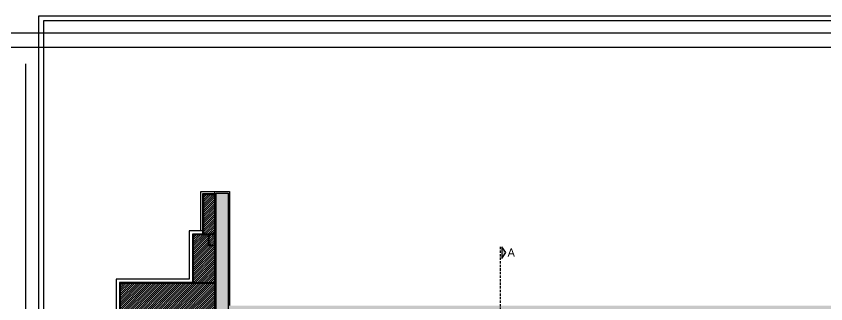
# Model space of a CAD drawing. Header units: millimetres. Extents: x 106699 to 122058, y 158555 to 162844.
# Drawn here: x 111888 to 113585, y 160679 to 161282 of the extents above; entities that cross this region are included whole.
import ezdxf
from ezdxf.enums import TextEntityAlignment as Align

# ---------------------------------------------------------------- set-up
doc = ezdxf.new("R2010")
doc.units = ezdxf.units.MM
doc.linetypes.add('HIDDEN', pattern=[0.375, 0.25, -0.125])
for name, color, linetype in [('0-HSL-WLL', 253, 'Continuous'), ('300_Z4_FCD_F03$0$4-FNS-SWF', 13, 'Continuous'), ('300_Z4_STR_F03$0$2-SPS-RCN', 2, 'Continuous'), ('layout-BE', 16, 'Continuous')]:
    doc.layers.add(name, color=color, linetype=linetype)
doc.layers.add('300_Z4_STR_F03$0$AUDIT_D_220920114151-103', color=251, linetype='Continuous', lineweight=5)
doc.layers.add('area', color=200, linetype='Continuous', plot=False)
doc.styles.add('TAKSİM', font='GOTHIC.TTF', dxfattribs={"height": 20})

# ---------------------------------------------------------------- blocks, each defined once
blk = doc.blocks.new('Layout1')
at = {"layer": 'area'}
for points in [[(0, 1485), (0, 0), (2100, 0), (2100, 1485)], [(25.5, 1459.5), (25.5, 25.5), (2074.5, 25.5), (2074.5, 1459.5)]]:
    blk.add_lwpolyline(points, close=True, dxfattribs=at)
at = {"layer": 'layout-BE'}
blk.add_line((2100, 1485), (0, 1485), dxfattribs=at)
blk.add_lwpolyline([(233.5, 1430), (233.5, 55)], dxfattribs=at)
blk = doc.blocks.new('facade_2')
at = {"layer": '300_Z4_FCD_F03$0$4-FNS-SWF'}
h = blk.add_hatch(dxfattribs=at)
h.set_pattern_fill('ANSI31', color=256, angle=-90)
h.set_pattern_definition([(315, (-72437.2916, 285221.7045), (2.24506403, 2.24506403), [])])
h.paths.add_polyline_path([(103807.4, 177906.7), (103807.4, 177921.9), (103775.7, 177921.9), (103775.7, 177906.7)])
h.paths.add_polyline_path([(103905.2, 177906.7), (103905.2, 177941.9), (103808.9, 177941.9), (103808.9, 177906.7)])
h.paths.add_polyline_path([(104019.7, 177906.7), (104019.7, 177916.9), (104019.7, 177951.9), (103906.7, 177951.9), (103906.7, 177950.9), (103906.7, 177906.7)])
h.paths.add_polyline_path([(104053.7, 177906.7), (104053.7, 177921.9), (104021.2, 177921.9), (104021.2, 177906.7)])
h.paths.add_polyline_path([(104713.9, 177906.7), (104713.9, 177951.9), (104595.4, 177951.9), (104595.4, 177913.9), (104595.4, 177906.7)])
h.paths.add_polyline_path([(104919.4, 177906.7), (104919.4, 178105.4), (104715.4, 178105.4), (104715.4, 177952.9), (104715.4, 177906.7)])
h.paths.add_polyline_path([(104997.7, 177906.7), (104997.7, 177919.9), (105021.2, 177919.9), (105021.2, 177951.9), (104920.9, 177951.9), (104920.9, 177906.7)])
h.paths.add_polyline_path([(105105.7, 177906.7), (105105.7, 177929.9), (105022.7, 177929.9), (105022.7, 177906.7)])
h.paths.add_polyline_path([(105021.2, 177906.7), (105021.2, 177918.4), (104999.2, 177918.4), (104999.2, 177906.7)], flags=17)
h.paths.add_polyline_path([(104593.9, 177906.7), (104593.9, 177920.4), (104560.9, 177920.4), (104560.9, 177906.7)])
h.paths.add_polyline_path([(104342.7, 176233.7), (104342.7, 176258.7), (104201.9, 176258.7), (104201.9, 176233.7)])
h.paths.add_polyline_path([(104337.2, 176219.9), (104337.2, 176230.7), (104306.2, 176230.7), (104306.2, 176219.9)])
for p, q in [((104927.9, 178113.9), (104707.1, 178113.9)), ((104927.9, 177960.4), (104927.9, 178113.9)), ((104920.9, 178106.9), (104713.9, 178106.9)), ((104919.4, 178105.4), (104715.4, 178105.4)), ((104919.4, 178105.4), (104919.4, 177905.9)), ((104920.9, 177953.4), (104920.9, 178106.9)), ((105029.7, 177960.4), (104927.9, 177960.4)), ((105029.7, 177931.9), (105029.7, 177960.4)), ((105022.7, 177953.4), (104919.4, 177953.4)), ((105021.2, 177951.9), (104920.9, 177951.9)), ((104920.9, 177951.9), (104920.9, 177905.9)), ((105021.2, 177919.9), (105021.2, 177951.9)), ((105022.7, 177906.4), (105022.7, 177953.4)), ((105022.7, 177931.9), (105107.7, 177931.9)), ((105022.7, 177929.9), (105105.7, 177929.9)), ((105029.7, 177935.9), (105111.7, 177935.9)), ((105105.7, 177929.9), (105105.7, 177906.4)), ((105107.7, 177931.9), (105107.7, 177906.4)), ((105111.7, 177935.9), (105111.7, 177906.4)), ((104997.7, 177906.4), (104997.7, 177919.9)), ((104997.7, 177919.9), (105022.7, 177919.9)), ((104999.2, 177918.4), (105021.2, 177918.4)), ((104999.2, 177906.4), (104999.2, 177918.4)), ((105021.2, 177906.4), (105021.2, 177918.4))]:
    blk.add_line(p, q, dxfattribs=at)

msp = doc.modelspace()

# ---------------------------------------------------------------- hatches: boundary and pattern name
at = {"layer": '0-HSL-WLL', "true_color": 0x7a7a7a}
h = msp.add_hatch(color=8, dxfattribs=at)
h.dxf.hatch_style = 1
h.paths.add_polyline_path([(112332.37, 160910.9), (112307.37, 160910.9), (112307.37, 160654.78), (112332.36, 160654.78), (112332.36, 160674.78), (112332.36, 160674.78), (112332.36, 160654.78), (113585.75, 160654.78), (113585.75, 160127.9), (113949.1, 160127.9), (113949.1, 160147.9), (113605.75, 160147.9), (113605.75, 160674.78), (112332.36, 160674.78), (112332.36, 160654.82), (112332.36, 160654.78), (112332.36, 160674.78)])
h.paths.add_polyline_path([(112332.37, 160569.78), (112307.37, 160569.78), (112307.37, 160351.53), (112307.37, 160281.65), (112332.37, 160281.65)], flags=17)
h.paths.add_polyline_path([(113892.37, 159769.78), (113892.37, 159789.78), (113192.37, 159789.78), (113192.37, 159769.78)])
h.paths.add_polyline_path([(112772.37, 159789.78), (112772.37, 159769.78), (113107.37, 159769.78), (113107.37, 159789.78)])
h.paths.add_polyline_path([(112712.37, 159769.78), (112712.37, 159789.78), (112392.37, 159789.78), (112392.37, 159769.78)])
at = {"layer": '300_Z4_STR_F03$0$AUDIT_D_220920114151-103', "linetype": 'HIDDEN', "lineweight": 30, "ltscale": 10, "true_color": 0xae1ea2}
h = msp.add_hatch(color=214, dxfattribs=at)
h.dxf.hatch_style = 1
h.paths.add_polyline_path([(112906, 160797.97), (112906, 160773.91), (112914.59, 160785.94)])

# ---------------------------------------------------------------- linework, layer by layer
at = {"color": 4}
msp.add_line((112335.37, 160768.56), (112335.37, 160848.56), dxfattribs=at)
for points in [[(111934.78, 159211.93), (114814.78, 159211.93), (114814.78, 161281.93), (111934.78, 161281.93)], [(111944.78, 159221.93), (114804.78, 159221.93), (114804.78, 161271.93), (111944.78, 161271.93)]]:
    msp.add_lwpolyline(points, close=True)
at = {"layer": '300_Z4_STR_F03$0$2-SPS-RCN'}
msp.add_line((112304.37, 160824.9), (112304.37, 160799.89), dxfattribs=at)
for points in [[(112335.37, 160569.78), (112335.37, 160278.65), (112304.37, 160278.65), (112304.37, 160351.53), (112304.37, 160913.9), (112335.37, 160913.9), (112335.37, 160674.78)], [(112332.37, 160569.78), (112332.37, 160281.65), (112307.37, 160281.65), (112307.37, 160351.53), (112307.37, 160910.9), (112332.37, 160910.9), (112332.36, 160654.82)]]:
    msp.add_lwpolyline(points, dxfattribs=at)
at = {"layer": '300_Z4_STR_F03$0$AUDIT_D_220920114151-103', "color": 214, "linetype": 'HIDDEN', "lineweight": 30, "ltscale": 20, "true_color": 0xae1ea2}
msp.add_line((112902.36, 160797.97), (112902.36, 159641.58), dxfattribs=at)
at = {"layer": '300_Z4_STR_F03$0$AUDIT_D_220920114151-103', "color": 214, "lineweight": 30, "ltscale": 10, "true_color": 0xae1ea2}
msp.add_lwpolyline([(112906, 160797.97), (112906, 160773.91), (112914.59, 160785.94), (112906, 160797.97)], dxfattribs=at)

# ---------------------------------------------------------------- block references
at = {"xscale": 1.174797441050893, "yscale": 1.174797441050893, "zscale": 1.174797441050893}
msp.add_blockref('Layout1', (111633.23, 159501.7), dxfattribs=at)
at = {"rotation": 90}
msp.add_blockref('facade_2', (290211.05, 55802.16), dxfattribs=at)

# ---------------------------------------------------------------- texts
at = {"layer": '300_Z4_STR_F03$0$AUDIT_D_220920114151-103', "color": 214, "linetype": 'HIDDEN', "lineweight": 30, "ltscale": 10, "true_color": 0xae1ea2, "style": 'TAKSİM'}
msp.add_text('A', height=17.28, dxfattribs=at).set_placement((112925.83, 160777.41, -0.03), align=Align.CENTER)

doc.saveas('drawing.dxf')
